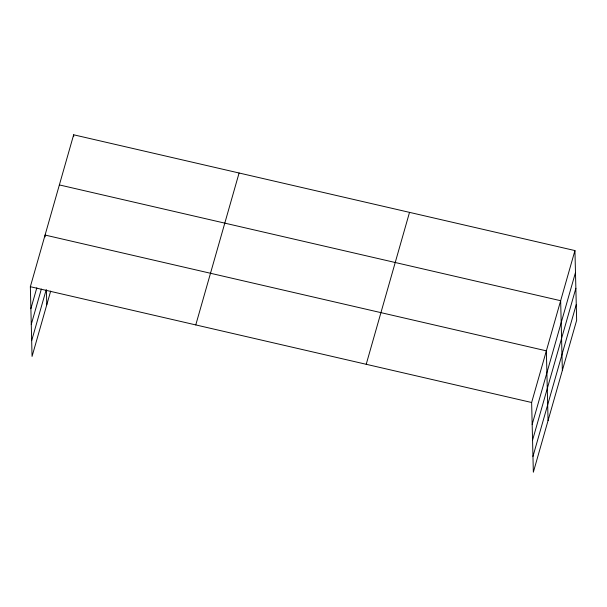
<?xml version="1.0" encoding="UTF-8"?>
<svg xmlns="http://www.w3.org/2000/svg" width="607" height="607" viewBox="0 0 607 607"><rect width="100%" height="100%" fill="white"/><g stroke="black" fill="none" stroke-linecap="round" stroke-linejoin="round"><path stroke-width="0.91" d="M50.677 291.094L32.057 356.423L30.35 286.709L73.659 134.792L574.943 250.577L576.65 320.291L533.341 472.208L531.633 402.502L574.943 250.577M30.889 308.652L36.83 287.809M31.268 324.411L41.344 289.076M31.67 340.656L46.14 289.911M195.773 324.92L239.09 173.003M366.211 364.291L409.52 212.367M532.172 424.437L575.482 272.52M532.551 440.204L575.868 288.287M532.954 456.441L576.263 304.524M59.372 184.923L560.656 300.715L562.355 370.422M30.35 286.709L531.633 402.502M548.06 420.56L546.361 350.846L45.077 235.061L45.123 236.889M73.659 134.792L73.705 136.621M46.42 289.934L46.777 304.767"/></g></svg>
